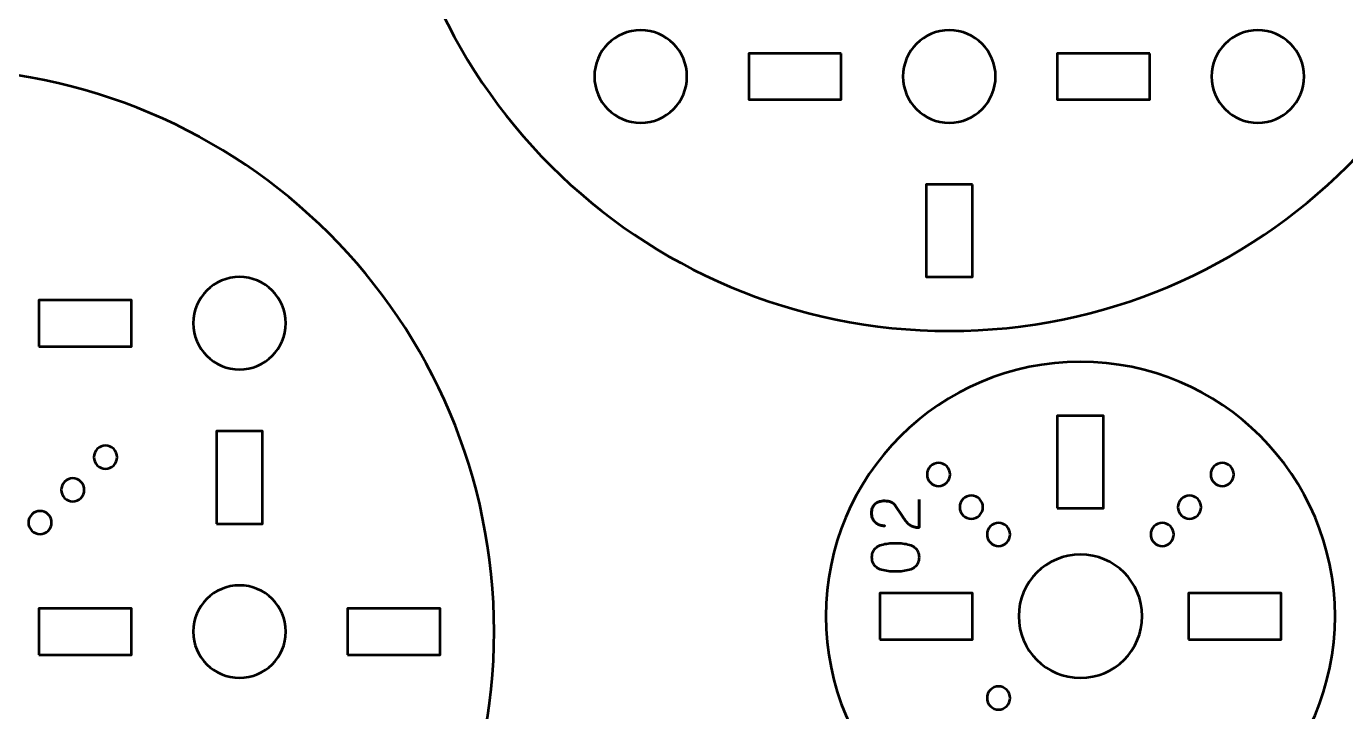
# Model space of a CAD drawing. Header units: centimetres. Extents: x -21 to 0, y -29.7 to 0.
# Drawn here: x -16.43 to -7.88, y -10.72 to -6.27 of the extents above; entities that cross this region are included whole.
import ezdxf

# ---------------------------------------------------------------- set-up
doc = ezdxf.new("R2010")
doc.units = ezdxf.units.CM
doc.header["$MEASUREMENT"] = 0
doc.layers.add('Layer 1', color=7, linetype='Continuous')

msp = doc.modelspace()

# ---------------------------------------------------------------- linework, layer by layer
at = {"layer": 'Layer 1', "color": 22, "lineweight": 53}
msp.add_open_spline([(-0.50009, -29.7), (-0.50009, -29.7), (-20.50005, -29.7), (-20.50005, -29.7), (-20.50005, -29.7), (-20.77702, -29.7), (-21.00001, -29.47691), (-21.00001, -29.19991), (-21.00001, -29.19991), (-21.00001, -29.19991), (-21.00001, -0.50006), (-21.00001, -0.50006), (-21.00001, -0.50006), (-21.00001, -0.22292), (-20.77702, 0.00004), (-20.50005, 0.00004), (-20.50005, 0.00004), (-20.50005, 0.00004), (-0.50009, 0.00004), (-0.50009, 0.00004), (-0.50009, 0.00004), (-0.22309, 0.00004), (0, -0.22292), (0, -0.50006), (0, -0.50006), (0, -0.50006), (0, -29.19991), (0, -29.19991), (0, -29.19991), (0, -29.47691), (-0.22309, -29.7), (-0.50009, -29.7)], degree=3, knots=[0, 0, 0, 0, 0.125, 0.125, 0.125, 0.125, 0.25, 0.25, 0.25, 0.25, 0.375, 0.375, 0.375, 0.375, 0.5, 0.5, 0.5, 0.5, 0.625, 0.625, 0.625, 0.625, 0.75, 0.75, 0.75, 0.75, 0.875, 0.875, 0.875, 0.875, 1, 1, 1, 1], dxfattribs=at)
at = {"layer": 'Layer 1', "color": 114, "lineweight": 53}
for points in [[(-6.79999, -4.60002), (-6.79999, -6.61549), (-8.43449, -8.24999), (-10.45001, -8.24999), (-10.45001, -8.24999), (-12.46548, -8.24999), (-14.09999, -6.61549), (-14.09999, -4.60002), (-14.09999, -4.60002), (-14.09999, -2.5845), (-12.46548, -0.94999), (-10.45001, -0.94999), (-10.45001, -0.94999), (-8.43449, -0.94999), (-6.79999, -2.5845), (-6.79999, -4.60002)], [(-20.69999, -10.19996), (-20.69999, -8.18449), (-19.06549, -6.54999), (-17.04997, -6.54999), (-17.04997, -6.54999), (-15.0345, -6.54999), (-13.39999, -8.18449), (-13.39999, -10.19996), (-13.39999, -10.19996), (-13.39999, -12.21548), (-15.0345, -13.84999), (-17.04997, -13.84999), (-17.04997, -13.84999), (-19.06549, -13.84999), (-20.69999, -12.21548), (-20.69999, -10.19996)], [(-11.24999, -10.09998), (-11.24999, -9.18887), (-10.51111, -8.44999), (-9.59998, -8.44999), (-9.59998, -8.44999), (-8.68888, -8.44999), (-7.94999, -9.18887), (-7.94999, -10.09998), (-7.94999, -10.09998), (-7.94999, -11.0111), (-8.68888, -11.74999), (-9.59998, -11.74999), (-9.59998, -11.74999), (-10.51111, -11.74999), (-11.24999, -11.0111), (-11.24999, -10.09998)]]:
    msp.add_open_spline(points, degree=3, knots=[0, 0, 0, 0, 0.25, 0.25, 0.25, 0.25, 0.5, 0.5, 0.5, 0.5, 0.75, 0.75, 0.75, 0.75, 1, 1, 1, 1], dxfattribs=at)
at = {"layer": 'Layer 1', "lineweight": 53}
for points in [[(-12.44988, -6.89999), (-12.61565, -6.89999), (-12.74989, -6.76575), (-12.74989, -6.59998), (-12.74989, -6.59998), (-12.74989, -6.43432), (-12.61565, -6.29998), (-12.44988, -6.29998), (-12.44988, -6.29998), (-12.28422, -6.29998), (-12.14988, -6.43432), (-12.14988, -6.59998), (-12.14988, -6.59998), (-12.14988, -6.76575), (-12.28422, -6.89999), (-12.44988, -6.89999)], [(-10.44993, -6.89999), (-10.61558, -6.89999), (-10.74992, -6.76575), (-10.74992, -6.59998), (-10.74992, -6.59998), (-10.74992, -6.43432), (-10.61558, -6.29998), (-10.44993, -6.29998), (-10.44993, -6.29998), (-10.2843, -6.29998), (-10.14992, -6.43432), (-10.14992, -6.59998), (-10.14992, -6.59998), (-10.14992, -6.76575), (-10.2843, -6.89999), (-10.44993, -6.89999)], [(-8.44999, -6.89999), (-8.61562, -6.89999), (-8.75, -6.76575), (-8.75, -6.59998), (-8.75, -6.59998), (-8.75, -6.43432), (-8.61562, -6.29998), (-8.44999, -6.29998), (-8.44999, -6.29998), (-8.28422, -6.29998), (-8.14999, -6.43432), (-8.14999, -6.59998), (-8.14999, -6.59998), (-8.14999, -6.76575), (-8.28422, -6.89999), (-8.44999, -6.89999)], [(-11.14997, -6.45005), (-11.14997, -6.45005), (-11.14997, -6.75006), (-11.14997, -6.75006), (-11.14997, -6.75006), (-11.14997, -6.75006), (-11.74997, -6.75006), (-11.74997, -6.75006), (-11.74997, -6.75006), (-11.74997, -6.75006), (-11.74997, -6.45005), (-11.74997, -6.45005), (-11.74997, -6.45005), (-11.74997, -6.45005), (-11.14997, -6.45005), (-11.14997, -6.45005)], [(-9.1499, -6.45005), (-9.1499, -6.45005), (-9.1499, -6.75006), (-9.1499, -6.75006), (-9.1499, -6.75006), (-9.1499, -6.75006), (-9.74991, -6.75006), (-9.74991, -6.75006), (-9.74991, -6.75006), (-9.74991, -6.75006), (-9.74991, -6.45005), (-9.74991, -6.45005), (-9.74991, -6.45005), (-9.74991, -6.45005), (-9.1499, -6.45005), (-9.1499, -6.45005)], [(-10.29985, -7.30004), (-10.29985, -7.30004), (-10.29985, -7.90004), (-10.29985, -7.90004), (-10.29985, -7.90004), (-10.29985, -7.90004), (-10.59985, -7.90004), (-10.59985, -7.90004), (-10.59985, -7.90004), (-10.59985, -7.90004), (-10.59985, -7.30004), (-10.59985, -7.30004), (-10.59985, -7.30004), (-10.59985, -7.30004), (-10.29985, -7.30004), (-10.29985, -7.30004)], [(-15.0501, -7.89999), (-14.88433, -7.89999), (-14.75009, -8.03423), (-14.75009, -8.2), (-14.75009, -8.2), (-14.75009, -8.36566), (-14.88433, -8.5), (-15.0501, -8.5), (-15.0501, -8.5), (-15.21576, -8.5), (-15.3501, -8.36566), (-15.3501, -8.2), (-15.3501, -8.2), (-15.3501, -8.03423), (-15.21576, -7.89999), (-15.0501, -7.89999)], [(-16.35001, -8.34993), (-16.35001, -8.34993), (-16.35001, -8.04992), (-16.35001, -8.04992), (-16.35001, -8.04992), (-16.35001, -8.04992), (-15.75001, -8.04992), (-15.75001, -8.04992), (-15.75001, -8.04992), (-15.75001, -8.04992), (-15.75001, -8.34993), (-15.75001, -8.34993), (-15.75001, -8.34993), (-15.75001, -8.34993), (-16.35001, -8.34993), (-16.35001, -8.34993)], [(-9.75013, -9.39991), (-9.75013, -9.39991), (-9.75013, -8.79991), (-9.75013, -8.79991), (-9.75013, -8.79991), (-9.75013, -8.79991), (-9.45013, -8.79991), (-9.45013, -8.79991), (-9.45013, -8.79991), (-9.45013, -8.79991), (-9.45013, -9.39991), (-9.45013, -9.39991), (-9.45013, -9.39991), (-9.45013, -9.39991), (-9.75013, -9.39991), (-9.75013, -9.39991)], [(-15.20003, -9.49991), (-15.20003, -9.49991), (-15.20003, -8.89991), (-15.20003, -8.89991), (-15.20003, -8.89991), (-15.20003, -8.89991), (-14.90002, -8.89991), (-14.90002, -8.89991), (-14.90002, -8.89991), (-14.90002, -8.89991), (-14.90002, -9.49991), (-14.90002, -9.49991), (-14.90002, -9.49991), (-14.90002, -9.49991), (-15.20003, -9.49991), (-15.20003, -9.49991)], [(-9.60005, -9.69995), (-9.37917, -9.69995), (-9.20005, -9.87907), (-9.20005, -10.09995), (-9.20005, -10.09995), (-9.20005, -10.32079), (-9.37917, -10.49997), (-9.60005, -10.49997), (-9.60005, -10.49997), (-9.82089, -10.49997), (-10.00007, -10.32079), (-10.00007, -10.09995), (-10.00007, -10.09995), (-10.00007, -9.87907), (-9.82089, -9.69995), (-9.60005, -9.69995)], [(-15.0501, -9.89996), (-14.88433, -9.89996), (-14.75009, -10.0343), (-14.75009, -10.19995), (-14.75009, -10.19995), (-14.75009, -10.36558), (-14.88433, -10.49996), (-15.0501, -10.49996), (-15.0501, -10.49996), (-15.21576, -10.49996), (-15.3501, -10.36558), (-15.3501, -10.19995), (-15.3501, -10.19995), (-15.3501, -10.0343), (-15.21576, -9.89996), (-15.0501, -9.89996)], [(-10.90008, -10.25003), (-10.90008, -10.25003), (-10.90008, -9.95003), (-10.90008, -9.95003), (-10.90008, -9.95003), (-10.90008, -9.95003), (-10.30007, -9.95003), (-10.30007, -9.95003), (-10.30007, -9.95003), (-10.30007, -9.95003), (-10.30007, -10.25003), (-10.30007, -10.25003), (-10.30007, -10.25003), (-10.30007, -10.25003), (-10.90008, -10.25003), (-10.90008, -10.25003)], [(-8.90001, -10.25003), (-8.90001, -10.25003), (-8.90001, -9.95003), (-8.90001, -9.95003), (-8.90001, -9.95003), (-8.90001, -9.95003), (-8.30001, -9.95003), (-8.30001, -9.95003), (-8.30001, -9.95003), (-8.30001, -9.95003), (-8.30001, -10.25003), (-8.30001, -10.25003), (-8.30001, -10.25003), (-8.30001, -10.25003), (-8.90001, -10.25003), (-8.90001, -10.25003)], [(-16.35001, -10.35003), (-16.35001, -10.35003), (-16.35001, -10.05003), (-16.35001, -10.05003), (-16.35001, -10.05003), (-16.35001, -10.05003), (-15.75001, -10.05003), (-15.75001, -10.05003), (-15.75001, -10.05003), (-15.75001, -10.05003), (-15.75001, -10.35003), (-15.75001, -10.35003), (-15.75001, -10.35003), (-15.75001, -10.35003), (-16.35001, -10.35003), (-16.35001, -10.35003)], [(-14.35004, -10.35003), (-14.35004, -10.35003), (-14.35004, -10.05003), (-14.35004, -10.05003), (-14.35004, -10.05003), (-14.35004, -10.05003), (-13.75004, -10.05003), (-13.75004, -10.05003), (-13.75004, -10.05003), (-13.75004, -10.05003), (-13.75004, -10.35003), (-13.75004, -10.35003), (-13.75004, -10.35003), (-13.75004, -10.35003), (-14.35004, -10.35003), (-14.35004, -10.35003)]]:
    msp.add_open_spline(points, degree=3, knots=[0, 0, 0, 0, 0.25, 0.25, 0.25, 0.25, 0.5, 0.5, 0.5, 0.5, 0.75, 0.75, 0.75, 0.75, 1, 1, 1, 1], dxfattribs=at)
at = {"layer": 'Layer 1', "color": 250, "lineweight": 53}
for points in [[(-15.86561, -9.12162), (-15.89489, -9.1509), (-15.9424, -9.1509), (-15.97168, -9.12162), (-15.97168, -9.12162), (-16.00096, -9.09234), (-16.00096, -9.04484), (-15.97168, -9.01556), (-15.97168, -9.01556), (-15.9424, -8.98628), (-15.89489, -8.98628), (-15.86561, -9.01556), (-15.86561, -9.01556), (-15.83633, -9.04484), (-15.83633, -9.09234), (-15.86561, -9.12162)], [(-10.46622, -9.12769), (-10.43694, -9.15697), (-10.43694, -9.20447), (-10.46622, -9.23375), (-10.46622, -9.23375), (-10.4955, -9.26303), (-10.54301, -9.26303), (-10.57229, -9.23375), (-10.57229, -9.23375), (-10.60157, -9.20447), (-10.60157, -9.15697), (-10.57229, -9.12769), (-10.57229, -9.12769), (-10.54301, -9.09841), (-10.4955, -9.09841), (-10.46622, -9.12769)], [(-8.62774, -9.23375), (-8.65702, -9.26303), (-8.70453, -9.26303), (-8.73381, -9.23375), (-8.73381, -9.23375), (-8.76309, -9.20447), (-8.76309, -9.15697), (-8.73381, -9.12769), (-8.73381, -9.12769), (-8.70453, -9.09841), (-8.65702, -9.09841), (-8.62774, -9.12769), (-8.62774, -9.12769), (-8.59846, -9.15697), (-8.59846, -9.20447), (-8.62774, -9.23375)], [(-16.07774, -9.33375), (-16.10702, -9.36303), (-16.15453, -9.36303), (-16.18381, -9.33375), (-16.18381, -9.33375), (-16.21309, -9.30447), (-16.21309, -9.25697), (-16.18381, -9.22769), (-16.18381, -9.22769), (-16.15453, -9.19841), (-16.10702, -9.19841), (-16.07774, -9.22769), (-16.07774, -9.22769), (-16.04846, -9.25697), (-16.04846, -9.30447), (-16.07774, -9.33375)], [(-10.25409, -9.33982), (-10.22481, -9.3691), (-10.22481, -9.41661), (-10.25409, -9.44589), (-10.25409, -9.44589), (-10.28337, -9.47517), (-10.33087, -9.47517), (-10.36015, -9.44589), (-10.36015, -9.44589), (-10.38943, -9.41661), (-10.38943, -9.3691), (-10.36015, -9.33982), (-10.36015, -9.33982), (-10.33087, -9.31054), (-10.28337, -9.31054), (-10.25409, -9.33982)], [(-10.25409, -9.33982), (-10.22481, -9.3691), (-10.22481, -9.41661), (-10.25409, -9.44589), (-10.25409, -9.44589), (-10.28337, -9.47517), (-10.33087, -9.47517), (-10.36015, -9.44589), (-10.36015, -9.44589), (-10.38943, -9.41661), (-10.38943, -9.3691), (-10.36015, -9.33982), (-10.36015, -9.33982), (-10.33087, -9.31054), (-10.28337, -9.31054), (-10.25409, -9.33982)], [(-8.83987, -9.44589), (-8.86915, -9.47517), (-8.91666, -9.47517), (-8.94594, -9.44589), (-8.94594, -9.44589), (-8.97522, -9.41661), (-8.97522, -9.3691), (-8.94594, -9.33982), (-8.94594, -9.33982), (-8.91666, -9.31054), (-8.86915, -9.31054), (-8.83987, -9.33982), (-8.83987, -9.33982), (-8.81059, -9.3691), (-8.81059, -9.41661), (-8.83987, -9.44589)], [(-8.83987, -9.44589), (-8.86915, -9.47517), (-8.91666, -9.47517), (-8.94594, -9.44589), (-8.94594, -9.44589), (-8.97522, -9.41661), (-8.97522, -9.3691), (-8.94594, -9.33982), (-8.94594, -9.33982), (-8.91666, -9.31054), (-8.86915, -9.31054), (-8.83987, -9.33982), (-8.83987, -9.33982), (-8.81059, -9.3691), (-8.81059, -9.41661), (-8.83987, -9.44589)], [(-16.28987, -9.54589), (-16.31915, -9.57517), (-16.36666, -9.57517), (-16.39594, -9.54589), (-16.39594, -9.54589), (-16.42522, -9.51661), (-16.42522, -9.4691), (-16.39594, -9.43982), (-16.39594, -9.43982), (-16.36666, -9.41054), (-16.31915, -9.41054), (-16.28987, -9.43982), (-16.28987, -9.43982), (-16.26059, -9.4691), (-16.26059, -9.51661), (-16.28987, -9.54589)], [(-16.28987, -9.54589), (-16.31915, -9.57517), (-16.36666, -9.57517), (-16.39594, -9.54589), (-16.39594, -9.54589), (-16.42522, -9.51661), (-16.42522, -9.4691), (-16.39594, -9.43982), (-16.39594, -9.43982), (-16.36666, -9.41054), (-16.31915, -9.41054), (-16.28987, -9.43982), (-16.28987, -9.43982), (-16.26059, -9.4691), (-16.26059, -9.51661), (-16.28987, -9.54589)], [(-10.07731, -9.5166), (-10.04803, -9.54588), (-10.04803, -9.59338), (-10.07731, -9.62266), (-10.07731, -9.62266), (-10.10659, -9.65194), (-10.1541, -9.65194), (-10.18338, -9.62266), (-10.18338, -9.62266), (-10.21266, -9.59338), (-10.21266, -9.54588), (-10.18338, -9.5166), (-10.18338, -9.5166), (-10.1541, -9.48732), (-10.10659, -9.48732), (-10.07731, -9.5166)], [(-9.01665, -9.62266), (-9.04593, -9.65194), (-9.09344, -9.65194), (-9.12272, -9.62266), (-9.12272, -9.62266), (-9.152, -9.59338), (-9.152, -9.54588), (-9.12272, -9.5166), (-9.12272, -9.5166), (-9.09344, -9.48732), (-9.04593, -9.48732), (-9.01665, -9.5166), (-9.01665, -9.5166), (-8.98737, -9.54588), (-8.98737, -9.59338), (-9.01665, -9.62266)], [(-10.18338, -10.57726), (-10.1541, -10.54798), (-10.10659, -10.54798), (-10.07731, -10.57726), (-10.07731, -10.57726), (-10.04803, -10.60654), (-10.04803, -10.65404), (-10.07731, -10.68332), (-10.07731, -10.68332), (-10.10659, -10.7126), (-10.1541, -10.7126), (-10.18338, -10.68332), (-10.18338, -10.68332), (-10.21266, -10.65404), (-10.21266, -10.60654), (-10.18338, -10.57726)]]:
    msp.add_open_spline(points, degree=3, knots=[0, 0, 0, 0, 0.25, 0.25, 0.25, 0.25, 0.5, 0.5, 0.5, 0.5, 0.75, 0.75, 0.75, 0.75, 1, 1, 1, 1], dxfattribs=at)
at = {"layer": 'Layer 1', "color": 30, "lineweight": 53}
for points, knots in [([(-10.64618, -9.34385), (-10.64618, -9.34385), (-10.64618, -9.52546), (-10.64618, -9.52546), (-10.64618, -9.52546), (-10.65846, -9.52511), (-10.66932, -9.52356), (-10.67864, -9.52094), (-10.67864, -9.52094), (-10.68795, -9.51826), (-10.69613, -9.51467), (-10.70319, -9.51022), (-10.70319, -9.51022), (-10.71024, -9.5057), (-10.71652, -9.50055), (-10.72203, -9.4947), (-10.72203, -9.4947), (-10.7276, -9.48884), (-10.73268, -9.48256), (-10.73748, -9.47579), (-10.73748, -9.47579), (-10.74221, -9.46902), (-10.74693, -9.46203), (-10.75159, -9.45476), (-10.75159, -9.45476), (-10.75159, -9.45476), (-10.79985, -9.38237), (-10.79985, -9.38237), (-10.79985, -9.38237), (-10.80507, -9.37497), (-10.81071, -9.36918), (-10.81692, -9.36509), (-10.81692, -9.36509), (-10.82306, -9.36093), (-10.82955, -9.35803), (-10.83633, -9.35627), (-10.83633, -9.35627), (-10.84317, -9.35458), (-10.85008, -9.35352), (-10.85721, -9.35317), (-10.85721, -9.35317), (-10.86434, -9.35281), (-10.87146, -9.35267), (-10.87859, -9.35274), (-10.87859, -9.35274), (-10.88444, -9.35274), (-10.89072, -9.35352), (-10.8975, -9.35507), (-10.8975, -9.35507), (-10.9042, -9.35669), (-10.9109, -9.35923), (-10.91753, -9.36283), (-10.91753, -9.36283), (-10.92417, -9.36643), (-10.93023, -9.37123), (-10.93574, -9.37722), (-10.93574, -9.37722), (-10.94117, -9.38322), (-10.94554, -9.39063), (-10.94886, -9.39945), (-10.94886, -9.39945), (-10.95218, -9.40827), (-10.95387, -9.41864), (-10.95394, -9.43063), (-10.95394, -9.43063), (-10.95387, -9.4427), (-10.95218, -9.45335), (-10.94893, -9.46253), (-10.94893, -9.46253), (-10.94569, -9.4717), (-10.94117, -9.47953), (-10.93546, -9.48602), (-10.93546, -9.48602), (-10.92974, -9.49251), (-10.92311, -9.49773), (-10.9157, -9.50182), (-10.9157, -9.50182), (-10.90829, -9.50592), (-10.90039, -9.50888), (-10.89206, -9.51078), (-10.89206, -9.51078), (-10.88374, -9.51269), (-10.87527, -9.51361), (-10.86673, -9.51361), (-10.86673, -9.51361), (-10.87527, -9.51361), (-10.88374, -9.51269), (-10.89206, -9.51078), (-10.89206, -9.51078), (-10.90039, -9.50888), (-10.90829, -9.50592), (-10.9157, -9.50182), (-10.9157, -9.50182), (-10.92311, -9.49773), (-10.92974, -9.49251), (-10.93546, -9.48602), (-10.93546, -9.48602), (-10.94117, -9.47953), (-10.94569, -9.4717), (-10.94893, -9.46253), (-10.94893, -9.46253), (-10.95218, -9.45335), (-10.95387, -9.4427), (-10.95394, -9.43063), (-10.95394, -9.43063), (-10.95387, -9.41864), (-10.95218, -9.40827), (-10.94886, -9.39945), (-10.94886, -9.39945), (-10.94554, -9.39063), (-10.94117, -9.38322), (-10.93574, -9.37722), (-10.93574, -9.37722), (-10.93023, -9.37123), (-10.92417, -9.36643), (-10.91753, -9.36283), (-10.91753, -9.36283), (-10.9109, -9.35923), (-10.9042, -9.35669), (-10.8975, -9.35507), (-10.8975, -9.35507), (-10.89072, -9.35352), (-10.88444, -9.35274), (-10.87859, -9.35274), (-10.87859, -9.35274), (-10.87146, -9.35267), (-10.86434, -9.35281), (-10.85721, -9.35317), (-10.85721, -9.35317), (-10.85008, -9.35352), (-10.84317, -9.35458), (-10.83633, -9.35627), (-10.83633, -9.35627), (-10.82955, -9.35803), (-10.82306, -9.36093), (-10.81692, -9.36509), (-10.81692, -9.36509), (-10.81071, -9.36918), (-10.80507, -9.37497), (-10.79985, -9.38237), (-10.79985, -9.38237), (-10.79985, -9.38237), (-10.75159, -9.45476), (-10.75159, -9.45476), (-10.75159, -9.45476), (-10.74693, -9.46203), (-10.74221, -9.46902), (-10.73748, -9.47579), (-10.73748, -9.47579), (-10.73268, -9.48256), (-10.7276, -9.48884), (-10.72203, -9.4947), (-10.72203, -9.4947), (-10.71652, -9.50055), (-10.71024, -9.5057), (-10.70319, -9.51022), (-10.70319, -9.51022), (-10.69613, -9.51467), (-10.68795, -9.51826), (-10.67864, -9.52094), (-10.67864, -9.52094), (-10.66932, -9.52356), (-10.65846, -9.52511), (-10.64618, -9.52546), (-10.64618, -9.52546), (-10.64618, -9.52546), (-10.64618, -9.34385), (-10.64618, -9.34385)], [0, 0, 0, 0, 0.0238095, 0.0238095, 0.0238095, 0.0238095, 0.047619, 0.047619, 0.047619, 0.047619, 0.0714286, 0.0714286, 0.0714286, 0.0714286, 0.0952381, 0.0952381, 0.0952381, 0.0952381, 0.1190476, 0.1190476, 0.1190476, 0.1190476, 0.1428571, 0.1428571, 0.1428571, 0.1428571, 0.1666667, 0.1666667, 0.1666667, 0.1666667, 0.1904762, 0.1904762, 0.1904762, 0.1904762, 0.2142857, 0.2142857, 0.2142857, 0.2142857, 0.2380952, 0.2380952, 0.2380952, 0.2380952, 0.2619048, 0.2619048, 0.2619048, 0.2619048, 0.2857143, 0.2857143, 0.2857143, 0.2857143, 0.3095238, 0.3095238, 0.3095238, 0.3095238, 0.3333333, 0.3333333, 0.3333333, 0.3333333, 0.3571429, 0.3571429, 0.3571429, 0.3571429, 0.3809524, 0.3809524, 0.3809524, 0.3809524, 0.4047619, 0.4047619, 0.4047619, 0.4047619, 0.4285714, 0.4285714, 0.4285714, 0.4285714, 0.452381, 0.452381, 0.452381, 0.452381, 0.4761905, 0.4761905, 0.4761905, 0.4761905, 0.5, 0.5, 0.5, 0.5, 0.5238095, 0.5238095, 0.5238095, 0.5238095, 0.547619, 0.547619, 0.547619, 0.547619, 0.5714286, 0.5714286, 0.5714286, 0.5714286, 0.5952381, 0.5952381, 0.5952381, 0.5952381, 0.6190476, 0.6190476, 0.6190476, 0.6190476, 0.6428571, 0.6428571, 0.6428571, 0.6428571, 0.6666667, 0.6666667, 0.6666667, 0.6666667, 0.6904762, 0.6904762, 0.6904762, 0.6904762, 0.7142857, 0.7142857, 0.7142857, 0.7142857, 0.7380952, 0.7380952, 0.7380952, 0.7380952, 0.7619048, 0.7619048, 0.7619048, 0.7619048, 0.7857143, 0.7857143, 0.7857143, 0.7857143, 0.8095238, 0.8095238, 0.8095238, 0.8095238, 0.8333333, 0.8333333, 0.8333333, 0.8333333, 0.8571429, 0.8571429, 0.8571429, 0.8571429, 0.8809524, 0.8809524, 0.8809524, 0.8809524, 0.9047619, 0.9047619, 0.9047619, 0.9047619, 0.9285714, 0.9285714, 0.9285714, 0.9285714, 0.952381, 0.952381, 0.952381, 0.952381, 0.9761905, 0.9761905, 0.9761905, 0.9761905, 1, 1, 1, 1]), ([(-10.64618, -9.71807), (-10.64625, -9.70326), (-10.64886, -9.69049), (-10.65394, -9.67983), (-10.65394, -9.67983), (-10.65902, -9.66925), (-10.66629, -9.66043), (-10.67553, -9.65338), (-10.67553, -9.65338), (-10.68484, -9.64639), (-10.69585, -9.64089), (-10.70855, -9.6368), (-10.70855, -9.6368), (-10.72125, -9.63277), (-10.73515, -9.62988), (-10.75039, -9.62826), (-10.75039, -9.62826), (-10.76563, -9.62656), (-10.78165, -9.62572), (-10.79858, -9.62579), (-10.79858, -9.62579), (-10.81544, -9.62572), (-10.83146, -9.62656), (-10.84663, -9.62826), (-10.84663, -9.62826), (-10.8618, -9.62988), (-10.87577, -9.63277), (-10.88847, -9.6368), (-10.88847, -9.6368), (-10.9011, -9.64089), (-10.9121, -9.64639), (-10.92149, -9.65338), (-10.92149, -9.65338), (-10.9308, -9.66043), (-10.93807, -9.66925), (-10.94315, -9.67983), (-10.94315, -9.67983), (-10.9483, -9.69049), (-10.95091, -9.70326), (-10.95098, -9.71807), (-10.95098, -9.71807), (-10.95091, -9.73289), (-10.9483, -9.74566), (-10.94315, -9.75632), (-10.94315, -9.75632), (-10.93807, -9.7669), (-10.9308, -9.77572), (-10.92149, -9.78277), (-10.92149, -9.78277), (-10.9121, -9.78976), (-10.9011, -9.79526), (-10.88847, -9.79935), (-10.88847, -9.79935), (-10.87577, -9.80338), (-10.8618, -9.80627), (-10.84663, -9.80789), (-10.84663, -9.80789), (-10.83146, -9.80958), (-10.81544, -9.81043), (-10.79858, -9.81036), (-10.79858, -9.81036), (-10.78165, -9.81043), (-10.76563, -9.80958), (-10.75039, -9.80789), (-10.75039, -9.80789), (-10.73515, -9.80627), (-10.72125, -9.80338), (-10.70855, -9.79935), (-10.70855, -9.79935), (-10.69585, -9.79526), (-10.68484, -9.78976), (-10.67553, -9.78277), (-10.67553, -9.78277), (-10.66629, -9.77572), (-10.65902, -9.7669), (-10.65394, -9.75632), (-10.65394, -9.75632), (-10.64886, -9.74566), (-10.64625, -9.73289), (-10.64618, -9.71807)], [0, 0, 0, 0, 0.05, 0.05, 0.05, 0.05, 0.1, 0.1, 0.1, 0.1, 0.15, 0.15, 0.15, 0.15, 0.2, 0.2, 0.2, 0.2, 0.25, 0.25, 0.25, 0.25, 0.3, 0.3, 0.3, 0.3, 0.35, 0.35, 0.35, 0.35, 0.4, 0.4, 0.4, 0.4, 0.45, 0.45, 0.45, 0.45, 0.5, 0.5, 0.5, 0.5, 0.55, 0.55, 0.55, 0.55, 0.6, 0.6, 0.6, 0.6, 0.65, 0.65, 0.65, 0.65, 0.7, 0.7, 0.7, 0.7, 0.75, 0.75, 0.75, 0.75, 0.8, 0.8, 0.8, 0.8, 0.85, 0.85, 0.85, 0.85, 0.9, 0.9, 0.9, 0.9, 0.95, 0.95, 0.95, 0.95, 1, 1, 1, 1]), ([(-10.64618, -9.71807), (-10.64625, -9.70326), (-10.64886, -9.69049), (-10.65394, -9.67983), (-10.65394, -9.67983), (-10.65902, -9.66925), (-10.66629, -9.66043), (-10.67553, -9.65338), (-10.67553, -9.65338), (-10.68484, -9.64639), (-10.69585, -9.64089), (-10.70855, -9.6368), (-10.70855, -9.6368), (-10.72125, -9.63277), (-10.73515, -9.62988), (-10.75039, -9.62826), (-10.75039, -9.62826), (-10.76563, -9.62656), (-10.78165, -9.62572), (-10.79858, -9.62579), (-10.79858, -9.62579), (-10.81544, -9.62572), (-10.83146, -9.62656), (-10.84663, -9.62826), (-10.84663, -9.62826), (-10.8618, -9.62988), (-10.87577, -9.63277), (-10.88847, -9.6368), (-10.88847, -9.6368), (-10.9011, -9.64089), (-10.9121, -9.64639), (-10.92149, -9.65338), (-10.92149, -9.65338), (-10.9308, -9.66043), (-10.93807, -9.66925), (-10.94315, -9.67983), (-10.94315, -9.67983), (-10.9483, -9.69049), (-10.95091, -9.70326), (-10.95098, -9.71807), (-10.95098, -9.71807), (-10.95091, -9.73289), (-10.9483, -9.74566), (-10.94315, -9.75632), (-10.94315, -9.75632), (-10.93807, -9.7669), (-10.9308, -9.77572), (-10.92149, -9.78277), (-10.92149, -9.78277), (-10.9121, -9.78976), (-10.9011, -9.79526), (-10.88847, -9.79935), (-10.88847, -9.79935), (-10.87577, -9.80338), (-10.8618, -9.80627), (-10.84663, -9.80789), (-10.84663, -9.80789), (-10.83146, -9.80958), (-10.81544, -9.81043), (-10.79858, -9.81036), (-10.79858, -9.81036), (-10.78165, -9.81043), (-10.76563, -9.80958), (-10.75039, -9.80789), (-10.75039, -9.80789), (-10.73515, -9.80627), (-10.72125, -9.80338), (-10.70855, -9.79935), (-10.70855, -9.79935), (-10.69585, -9.79526), (-10.68484, -9.78976), (-10.67553, -9.78277), (-10.67553, -9.78277), (-10.66629, -9.77572), (-10.65902, -9.7669), (-10.65394, -9.75632), (-10.65394, -9.75632), (-10.64886, -9.74566), (-10.64625, -9.73289), (-10.64618, -9.71807)], [0, 0, 0, 0, 0.05, 0.05, 0.05, 0.05, 0.1, 0.1, 0.1, 0.1, 0.15, 0.15, 0.15, 0.15, 0.2, 0.2, 0.2, 0.2, 0.25, 0.25, 0.25, 0.25, 0.3, 0.3, 0.3, 0.3, 0.35, 0.35, 0.35, 0.35, 0.4, 0.4, 0.4, 0.4, 0.45, 0.45, 0.45, 0.45, 0.5, 0.5, 0.5, 0.5, 0.55, 0.55, 0.55, 0.55, 0.6, 0.6, 0.6, 0.6, 0.65, 0.65, 0.65, 0.65, 0.7, 0.7, 0.7, 0.7, 0.75, 0.75, 0.75, 0.75, 0.8, 0.8, 0.8, 0.8, 0.85, 0.85, 0.85, 0.85, 0.9, 0.9, 0.9, 0.9, 0.95, 0.95, 0.95, 0.95, 1, 1, 1, 1])]:
    msp.add_open_spline(points, degree=3, knots=knots, dxfattribs=at)

doc.saveas('drawing.dxf')
